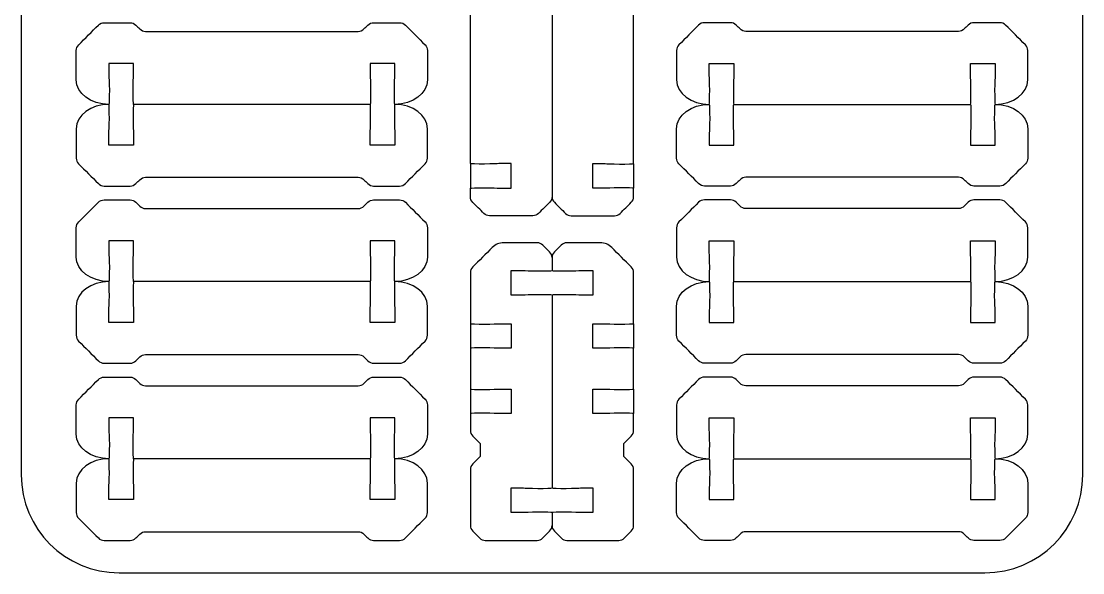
# Model space of a CAD drawing. Extents: x 0 to 400, y 230 to 450.
# Drawn here: x 135 to 265, y 230 to 297.5 of the extents above; entities that cross this region are included whole.
import ezdxf

# ---------------------------------------------------------------- set-up
doc = ezdxf.new("R2010")
doc.units = 0
doc.header["$MEASUREMENT"] = 0
doc.layers.add('DEFAULT', color=18, linetype='CONTINUOUS')

msp = doc.modelspace()

# ---------------------------------------------------------------- linework, layer by layer
at = {"layer": 'DEFAULT', "color": 1}
for points in [[(190, 280.08), (190, 277.08)], [(210, 280.08), (210, 277.08)], [(190, 260.49), (190, 257.49)], [(210, 260.49), (210, 257.49)], [(190, 252.49), (190, 249.49)], [(210, 252.49), (210, 249.49)]]:
    msp.add_lwpolyline(points, dxfattribs=at)
for points, knots in [([(135, 242), (135, 307.33), (135, 372.67), (135, 438), (135, 444.63), (140.37, 450), (147, 450), (182.33, 450), (217.67, 450), (253, 450), (259.63, 450), (265, 444.63), (265, 438), (265, 372.67), (265, 307.33), (265, 242), (265, 235.37), (259.63, 230), (253, 230), (217.67, 230), (182.33, 230), (147, 230), (140.37, 230), (135, 235.37), (135, 242)], [0, 0, 0, 0, 555.591, 555.591, 555.591, 556.591, 556.591, 556.591, 857.063, 857.063, 857.063, 858.063, 858.063, 858.063, 1413.654, 1413.654, 1413.654, 1414.654, 1414.654, 1414.654, 1715.126, 1715.126, 1715.126, 1716.126, 1716.126, 1716.126, 1716.126]), ([(200, 276.06), (200, 275.8), (199.89, 275.54), (199.71, 275.35), (199.26, 274.9), (198.8, 274.45), (198.35, 274), (198.17, 273.82), (197.91, 273.71), (197.65, 273.71), (195.88, 273.71), (194.12, 273.71), (192.36, 273.71), (192.09, 273.71), (191.84, 273.82), (191.65, 274), (191.2, 274.45), (190.75, 274.9), (190.3, 275.35), (190.11, 275.54), (190, 275.8), (190, 276.06), (190, 276.4), (190, 276.74), (190, 277.09), (190, 277.11), (190.79, 277.14), (191.75, 277.14), (192.72, 277.14), (193.29, 277.09), (193.5, 277.09), (194, 277.09), (194.5, 277.09), (195, 277.09), (195, 278.09), (195, 279.09), (195, 280.09), (194.5, 280.09), (194, 280.09), (193.5, 280.09), (193.29, 280.09), (192.72, 280.04), (191.75, 280.04), (190.79, 280.04), (190, 280.06), (190, 280.09), (190, 287.96), (190, 295.83), (190, 303.69), (190, 303.72), (190.79, 303.74), (191.75, 303.74), (192.72, 303.74), (193.29, 303.69), (193.5, 303.69), (194, 303.69), (194.5, 303.69), (195, 303.69), (195, 304.7), (195, 305.7), (195, 306.7), (194.5, 306.7), (194, 306.7), (193.5, 306.7), (193.29, 306.7), (192.72, 306.65), (191.75, 306.65), (190.79, 306.65), (190, 306.67), (190, 306.7), (190, 307.04), (190, 307.38), (190, 307.72), (190, 307.98), (190.11, 308.24), (190.3, 308.43), (190.75, 308.88), (191.2, 309.33), (191.65, 309.78), (191.84, 309.97), (192.09, 310.07), (192.36, 310.07), (194.12, 310.07), (195.88, 310.07), (197.65, 310.07), (197.91, 310.07), (198.17, 309.97), (198.35, 309.78), (198.8, 309.33), (199.26, 308.88), (199.71, 308.43), (199.89, 308.24), (200, 307.98), (200, 307.72)], [0, 0, 0, 0, 1, 1, 1, 6.422804, 6.422804, 6.422804, 7.422804, 7.422804, 7.422804, 22.416804, 22.416804, 22.416804, 23.416804, 23.416804, 23.416804, 28.839608, 28.839608, 28.839608, 29.839608, 29.839608, 29.839608, 32.743608, 32.743608, 32.743608, 33.743608, 33.743608, 33.743608, 34.743608, 34.743608, 34.743608, 38.993608, 38.993608, 38.993608, 47.503608, 47.503608, 47.503608, 51.753608, 51.753608, 51.753608, 52.753608, 52.753608, 52.753608, 53.753608, 53.753608, 53.753608, 120.667608, 120.667608, 120.667608, 121.667608, 121.667608, 121.667608, 122.667608, 122.667608, 122.667608, 126.917608, 126.917608, 126.917608, 135.427608, 135.427608, 135.427608, 139.677608, 139.677608, 139.677608, 140.677608, 140.677608, 140.677608, 141.677608, 141.677608, 141.677608, 144.573608, 144.573608, 144.573608, 145.573608, 145.573608, 145.573608, 151.004188, 151.004188, 151.004188, 152.004188, 152.004188, 152.004188, 166.996188, 166.996188, 166.996188, 167.996188, 167.996188, 167.996188, 173.426768, 173.426768, 173.426768, 174.426768, 174.426768, 174.426768, 174.426768]), ([(207.64, 273.71), (205.88, 273.71), (204.12, 273.71), (202.35, 273.71), (202.09, 273.71), (201.84, 273.81), (201.65, 274), (201.2, 274.45), (200.74, 274.9), (200.29, 275.36), (200.11, 275.54), (200, 275.8), (200, 276.06), (200, 286.61), (200, 297.17), (200, 307.72), (200, 307.98), (200.11, 308.24), (200.29, 308.43), (200.74, 308.88), (201.2, 309.33), (201.65, 309.78), (201.84, 309.96), (202.09, 310.07), (202.35, 310.07), (204.12, 310.07), (205.88, 310.07), (207.64, 310.07), (207.91, 310.07), (208.16, 309.96), (208.35, 309.78), (208.8, 309.33), (209.25, 308.88), (209.7, 308.43), (209.89, 308.24), (210, 307.98), (210, 307.72), (210, 307.38), (210, 307.04), (210, 306.69), (210, 306.67), (209.21, 306.64), (208.25, 306.64), (207.28, 306.64), (206.71, 306.69), (206.5, 306.69), (206, 306.69), (205.5, 306.69), (205, 306.69), (205, 305.69), (205, 304.69), (205, 303.69), (205.5, 303.69), (206, 303.69), (206.5, 303.69), (206.71, 303.69), (207.28, 303.74), (208.25, 303.74), (209.21, 303.74), (210, 303.72), (210, 303.69), (210, 295.82), (210, 287.95), (210, 280.09), (210, 280.06), (209.21, 280.04), (208.25, 280.04), (207.28, 280.04), (206.71, 280.09), (206.5, 280.09), (206, 280.09), (205.5, 280.09), (205, 280.09), (205, 279.09), (205, 278.08), (205, 277.08), (205.5, 277.08), (206, 277.08), (206.5, 277.08), (206.71, 277.08), (207.28, 277.13), (208.25, 277.13), (209.21, 277.13), (210, 277.11), (210, 277.08), (210, 276.74), (210, 276.4), (210, 276.06), (210, 275.8), (209.89, 275.54), (209.7, 275.36), (209.25, 274.9), (208.8, 274.45), (208.35, 274), (208.16, 273.81), (207.91, 273.71), (207.64, 273.71)], [1, 1, 1, 1, 15.992, 15.992, 15.992, 16.992, 16.992, 16.992, 22.42258, 22.42258, 22.42258, 23.42258, 23.42258, 23.42258, 113.15658, 113.15658, 113.15658, 114.15658, 114.15658, 114.15658, 119.579384, 119.579384, 119.579384, 120.579384, 120.579384, 120.579384, 135.573384, 135.573384, 135.573384, 136.573384, 136.573384, 136.573384, 141.996188, 141.996188, 141.996188, 142.996188, 142.996188, 142.996188, 145.900188, 145.900188, 145.900188, 146.900188, 146.900188, 146.900188, 147.900188, 147.900188, 147.900188, 152.150188, 152.150188, 152.150188, 160.660188, 160.660188, 160.660188, 164.910188, 164.910188, 164.910188, 165.910188, 165.910188, 165.910188, 166.910188, 166.910188, 166.910188, 233.824188, 233.824188, 233.824188, 234.824188, 234.824188, 234.824188, 235.824188, 235.824188, 235.824188, 240.074188, 240.074188, 240.074188, 248.584188, 248.584188, 248.584188, 252.834188, 252.834188, 252.834188, 253.834188, 253.834188, 253.834188, 254.834188, 254.834188, 254.834188, 257.730188, 257.730188, 257.730188, 258.730188, 258.730188, 258.730188, 264.160768, 264.160768, 264.160768, 265.160768, 265.160768, 265.160768, 265.160768]), ([(142.04, 294.64), (141.85, 294.46), (141.74, 294.2), (141.74, 293.94), (141.74, 292.74), (141.74, 291.55), (141.74, 290.35), (141.74, 288.69), (143.53, 287.35), (145.74, 287.35), (145.77, 287.35), (145.79, 288.14), (145.79, 289.1), (145.79, 290.07), (145.74, 290.64), (145.74, 290.85), (145.74, 291.35), (145.74, 291.85), (145.74, 292.35), (146.75, 292.35), (147.75, 292.35), (148.75, 292.35), (148.75, 291.85), (148.75, 291.35), (148.75, 290.85), (148.75, 290.64), (148.7, 290.07), (148.7, 289.1), (148.7, 288.14), (148.72, 287.35), (148.75, 287.35), (158.41, 287.35), (168.08, 287.35), (177.74, 287.35), (177.77, 287.35), (177.79, 288.14), (177.79, 289.1), (177.79, 290.07), (177.74, 290.64), (177.74, 290.85), (177.74, 291.35), (177.74, 291.85), (177.74, 292.35), (178.74, 292.35), (179.74, 292.35), (180.74, 292.35), (180.74, 291.85), (180.74, 291.35), (180.74, 290.85), (180.74, 290.64), (180.7, 290.07), (180.7, 289.1), (180.7, 288.14), (180.72, 287.35), (180.74, 287.35), (182.96, 287.35), (184.74, 288.69), (184.75, 290.35), (184.75, 291.23), (184.75, 292.87), (184.75, 293.94), (184.75, 294.2), (184.64, 294.46), (184.46, 294.64), (183.65, 295.45), (182.85, 296.25), (182.04, 297.06), (181.86, 297.24), (181.6, 297.35), (181.34, 297.35), (180.28, 297.35), (179.22, 297.35), (178.16, 297.35), (177.89, 297.35), (177.64, 297.24), (177.45, 297.06), (177.29, 296.9), (177.13, 296.74), (176.97, 296.58), (176.79, 296.39), (176.53, 296.29), (176.27, 296.29), (167.59, 296.29), (158.9, 296.29), (150.22, 296.29), (149.96, 296.29), (149.7, 296.39), (149.52, 296.58), (149.36, 296.74), (149.2, 296.9), (149.04, 297.06), (148.85, 297.24), (148.6, 297.35), (148.33, 297.35), (147.27, 297.35), (146.22, 297.35), (145.16, 297.35), (144.89, 297.35), (144.64, 297.24), (144.45, 297.06), (143.65, 296.25), (142.84, 295.45), (142.04, 294.64)], [9.672514, 9.672514, 9.672514, 9.672514, 10.672514, 10.672514, 10.672514, 20.838514, 20.838514, 20.838514, 21.838514, 21.838514, 21.838514, 22.838514, 22.838514, 22.838514, 23.838514, 23.838514, 23.838514, 28.088514, 28.088514, 28.088514, 36.598514, 36.598514, 36.598514, 40.848514, 40.848514, 40.848514, 41.848514, 41.848514, 41.848514, 42.848514, 42.848514, 42.848514, 125.041514, 125.041514, 125.041514, 126.041514, 126.041514, 126.041514, 127.041514, 127.041514, 127.041514, 131.291514, 131.291514, 131.291514, 139.801514, 139.801514, 139.801514, 144.051514, 144.051514, 144.051514, 145.051514, 145.051514, 145.051514, 146.051514, 146.051514, 146.051514, 147.051514, 147.051514, 147.051514, 148.051514, 148.051514, 148.051514, 149.051514, 149.051514, 149.051514, 158.72332, 158.72332, 158.72332, 159.72332, 159.72332, 159.72332, 168.73532, 168.73532, 168.73532, 169.73532, 169.73532, 169.73532, 171.643094, 171.643094, 171.643094, 172.643094, 172.643094, 172.643094, 246.468094, 246.468094, 246.468094, 247.468094, 247.468094, 247.468094, 249.377283, 249.377283, 249.377283, 250.377283, 250.377283, 250.377283, 259.379283, 259.379283, 259.379283, 260.379283, 260.379283, 260.379283, 270.051796, 270.051796, 270.051796, 270.051796]), ([(257.97, 294.64), (258.15, 294.46), (258.26, 294.2), (258.26, 293.94), (258.26, 292.74), (258.26, 291.55), (258.26, 290.35), (258.26, 288.69), (256.47, 287.35), (254.26, 287.35), (254.23, 287.35), (254.21, 288.14), (254.21, 289.1), (254.21, 290.07), (254.26, 290.64), (254.26, 290.85), (254.26, 291.35), (254.26, 291.85), (254.26, 292.35), (253.26, 292.35), (252.26, 292.35), (251.26, 292.35), (251.26, 291.85), (251.26, 291.35), (251.26, 290.85), (251.26, 290.64), (251.31, 290.07), (251.31, 289.1), (251.31, 288.14), (251.28, 287.35), (251.26, 287.35), (241.59, 287.35), (231.93, 287.35), (222.26, 287.35), (222.23, 287.35), (222.21, 288.14), (222.21, 289.1), (222.21, 290.07), (222.26, 290.64), (222.26, 290.85), (222.26, 291.35), (222.26, 291.85), (222.26, 292.35), (221.26, 292.35), (220.26, 292.35), (219.26, 292.35), (219.26, 291.85), (219.26, 291.35), (219.26, 290.85), (219.26, 290.64), (219.31, 290.07), (219.31, 289.1), (219.31, 288.14), (219.29, 287.35), (219.26, 287.35), (217.05, 287.35), (215.26, 288.69), (215.26, 290.35), (215.26, 291.23), (215.26, 292.87), (215.25, 293.94), (215.25, 294.2), (215.36, 294.46), (215.55, 294.64), (216.35, 295.45), (217.16, 296.25), (217.96, 297.06), (218.15, 297.24), (218.4, 297.35), (218.67, 297.35), (219.73, 297.35), (220.79, 297.35), (221.85, 297.35), (222.11, 297.35), (222.37, 297.24), (222.55, 297.06), (222.71, 296.9), (222.87, 296.74), (223.03, 296.58), (223.22, 296.39), (223.47, 296.29), (223.74, 296.29), (232.42, 296.29), (241.1, 296.29), (249.78, 296.29), (250.05, 296.29), (250.3, 296.39), (250.49, 296.58), (250.65, 296.74), (250.8, 296.9), (250.96, 297.06), (251.15, 297.24), (251.41, 297.35), (251.67, 297.35), (252.73, 297.35), (253.79, 297.35), (254.85, 297.35), (255.11, 297.35), (255.37, 297.24), (255.55, 297.06), (256.36, 296.25), (257.16, 295.45), (257.97, 294.64)], [9.672514, 9.672514, 9.672514, 9.672514, 10.672514, 10.672514, 10.672514, 20.838514, 20.838514, 20.838514, 21.838514, 21.838514, 21.838514, 22.838514, 22.838514, 22.838514, 23.838514, 23.838514, 23.838514, 28.088514, 28.088514, 28.088514, 36.598514, 36.598514, 36.598514, 40.848514, 40.848514, 40.848514, 41.848514, 41.848514, 41.848514, 42.848514, 42.848514, 42.848514, 125.041514, 125.041514, 125.041514, 126.041514, 126.041514, 126.041514, 127.041514, 127.041514, 127.041514, 131.291514, 131.291514, 131.291514, 139.801514, 139.801514, 139.801514, 144.051514, 144.051514, 144.051514, 145.051514, 145.051514, 145.051514, 146.051514, 146.051514, 146.051514, 147.051514, 147.051514, 147.051514, 148.051514, 148.051514, 148.051514, 149.051514, 149.051514, 149.051514, 158.72332, 158.72332, 158.72332, 159.72332, 159.72332, 159.72332, 168.73532, 168.73532, 168.73532, 169.73532, 169.73532, 169.73532, 171.643094, 171.643094, 171.643094, 172.643094, 172.643094, 172.643094, 246.468094, 246.468094, 246.468094, 247.468094, 247.468094, 247.468094, 249.377283, 249.377283, 249.377283, 250.377283, 250.377283, 250.377283, 259.379283, 259.379283, 259.379283, 260.379283, 260.379283, 260.379283, 270.051796, 270.051796, 270.051796, 270.051796]), ([(148.75, 287.35), (148.72, 287.35), (148.7, 286.57), (148.7, 285.6), (148.7, 284.64), (148.75, 284.06), (148.75, 283.85), (148.75, 283.35), (148.75, 282.85), (148.75, 282.35), (147.75, 282.35), (146.75, 282.35), (145.74, 282.35), (145.74, 282.85), (145.74, 283.35), (145.74, 283.85), (145.74, 284.06), (145.79, 284.64), (145.79, 285.6), (145.79, 286.57), (145.77, 287.35), (145.74, 287.35), (143.53, 287.35), (141.75, 286.01), (141.74, 284.35), (141.74, 283.48), (141.74, 281.83), (141.74, 280.77), (141.74, 280.5), (141.85, 280.25), (142.03, 280.06), (142.84, 279.26), (143.64, 278.45), (144.45, 277.65), (144.63, 277.46), (144.89, 277.35), (145.15, 277.35), (146.21, 277.35), (147.27, 277.35), (148.33, 277.35), (148.6, 277.35), (148.85, 277.46), (149.04, 277.65), (149.2, 277.81), (149.36, 277.96), (149.52, 278.12), (149.7, 278.31), (149.96, 278.42), (150.22, 278.42), (158.9, 278.42), (167.59, 278.42), (176.27, 278.42), (176.53, 278.42), (176.79, 278.31), (176.97, 278.12), (177.13, 277.96), (177.29, 277.81), (177.45, 277.65), (177.64, 277.46), (177.89, 277.35), (178.16, 277.35), (179.22, 277.35), (180.27, 277.35), (181.33, 277.35), (181.6, 277.35), (181.85, 277.46), (182.04, 277.65), (182.84, 278.45), (183.65, 279.26), (184.45, 280.06), (184.64, 280.25), (184.75, 280.5), (184.75, 280.77), (184.75, 281.96), (184.75, 283.16), (184.75, 284.35), (184.75, 286.01), (182.96, 287.35), (180.74, 287.35), (180.72, 287.35), (180.7, 286.57), (180.7, 285.6), (180.7, 284.64), (180.74, 284.06), (180.74, 283.85), (180.74, 283.35), (180.74, 282.85), (180.74, 282.35), (179.74, 282.35), (178.74, 282.35), (177.74, 282.35), (177.74, 282.85), (177.74, 283.35), (177.74, 283.85), (177.74, 284.06), (177.79, 284.64), (177.79, 285.6), (177.79, 286.57), (177.77, 287.35), (177.74, 287.35)], [0, 0, 0, 0, 1, 1, 1, 2, 2, 2, 6.25, 6.25, 6.25, 14.76, 14.76, 14.76, 19.01, 19.01, 19.01, 20.01, 20.01, 20.01, 21.01, 21.01, 21.01, 22.01, 22.01, 22.01, 23.01, 23.01, 23.01, 24.01, 24.01, 24.01, 33.681807, 33.681807, 33.681807, 34.681807, 34.681807, 34.681807, 43.693807, 43.693807, 43.693807, 44.693807, 44.693807, 44.693807, 46.602995, 46.602995, 46.602995, 47.602995, 47.602995, 47.602995, 121.427995, 121.427995, 121.427995, 122.427995, 122.427995, 122.427995, 124.337183, 124.337183, 124.337183, 125.337183, 125.337183, 125.337183, 134.339183, 134.339183, 134.339183, 135.339183, 135.339183, 135.339183, 145.012404, 145.012404, 145.012404, 146.012404, 146.012404, 146.012404, 156.178404, 156.178404, 156.178404, 157.178404, 157.178404, 157.178404, 158.178404, 158.178404, 158.178404, 159.178404, 159.178404, 159.178404, 163.428404, 163.428404, 163.428404, 171.938404, 171.938404, 171.938404, 176.188404, 176.188404, 176.188404, 177.188404, 177.188404, 177.188404, 178.188404, 178.188404, 178.188404, 178.188404]), ([(251.26, 287.35), (251.28, 287.35), (251.31, 286.57), (251.31, 285.6), (251.31, 284.64), (251.26, 284.06), (251.26, 283.85), (251.26, 283.35), (251.26, 282.85), (251.26, 282.35), (252.26, 282.35), (253.26, 282.35), (254.26, 282.35), (254.26, 282.85), (254.26, 283.35), (254.26, 283.85), (254.26, 284.06), (254.21, 284.64), (254.21, 285.6), (254.21, 286.57), (254.23, 287.35), (254.26, 287.35), (256.47, 287.35), (258.26, 286.01), (258.26, 284.35), (258.26, 283.48), (258.26, 281.83), (258.26, 280.77), (258.26, 280.5), (258.16, 280.25), (257.97, 280.06), (257.17, 279.26), (256.36, 278.45), (255.56, 277.65), (255.37, 277.46), (255.12, 277.35), (254.85, 277.35), (253.79, 277.35), (252.73, 277.35), (251.67, 277.35), (251.41, 277.35), (251.15, 277.46), (250.96, 277.65), (250.8, 277.81), (250.65, 277.96), (250.49, 278.12), (250.3, 278.31), (250.05, 278.42), (249.78, 278.42), (241.1, 278.42), (232.42, 278.42), (223.74, 278.42), (223.47, 278.42), (223.22, 278.31), (223.03, 278.12), (222.87, 277.96), (222.71, 277.81), (222.55, 277.65), (222.37, 277.46), (222.11, 277.35), (221.85, 277.35), (220.79, 277.35), (219.73, 277.35), (218.67, 277.35), (218.41, 277.35), (218.15, 277.46), (217.96, 277.65), (217.16, 278.45), (216.36, 279.26), (215.55, 280.06), (215.36, 280.25), (215.26, 280.5), (215.26, 280.77), (215.26, 281.96), (215.26, 283.16), (215.26, 284.35), (215.26, 286.01), (217.05, 287.35), (219.26, 287.35), (219.29, 287.35), (219.31, 286.57), (219.31, 285.6), (219.31, 284.64), (219.26, 284.06), (219.26, 283.85), (219.26, 283.35), (219.26, 282.85), (219.26, 282.35), (220.26, 282.35), (221.26, 282.35), (222.26, 282.35), (222.26, 282.85), (222.26, 283.35), (222.26, 283.85), (222.26, 284.06), (222.21, 284.64), (222.21, 285.6), (222.21, 286.57), (222.23, 287.35), (222.26, 287.35)], [0, 0, 0, 0, 1, 1, 1, 2, 2, 2, 6.25, 6.25, 6.25, 14.76, 14.76, 14.76, 19.01, 19.01, 19.01, 20.01, 20.01, 20.01, 21.01, 21.01, 21.01, 22.01, 22.01, 22.01, 23.01, 23.01, 23.01, 24.01, 24.01, 24.01, 33.681807, 33.681807, 33.681807, 34.681807, 34.681807, 34.681807, 43.693807, 43.693807, 43.693807, 44.693807, 44.693807, 44.693807, 46.602995, 46.602995, 46.602995, 47.602995, 47.602995, 47.602995, 121.427995, 121.427995, 121.427995, 122.427995, 122.427995, 122.427995, 124.337183, 124.337183, 124.337183, 125.337183, 125.337183, 125.337183, 134.339183, 134.339183, 134.339183, 135.339183, 135.339183, 135.339183, 145.012404, 145.012404, 145.012404, 146.012404, 146.012404, 146.012404, 156.178404, 156.178404, 156.178404, 157.178404, 157.178404, 157.178404, 158.178404, 158.178404, 158.178404, 159.178404, 159.178404, 159.178404, 163.428404, 163.428404, 163.428404, 171.938404, 171.938404, 171.938404, 176.188404, 176.188404, 176.188404, 177.188404, 177.188404, 177.188404, 178.188404, 178.188404, 178.188404, 178.188404]), ([(142.04, 272.95), (141.85, 272.76), (141.74, 272.51), (141.74, 272.24), (141.74, 271.05), (141.74, 269.85), (141.74, 268.66), (141.74, 267), (143.53, 265.66), (145.74, 265.66), (145.77, 265.66), (145.79, 266.44), (145.79, 267.41), (145.79, 268.37), (145.74, 268.94), (145.74, 269.16), (145.74, 269.66), (145.74, 270.16), (145.74, 270.66), (146.75, 270.66), (147.75, 270.66), (148.75, 270.66), (148.75, 270.16), (148.75, 269.66), (148.75, 269.16), (148.75, 268.94), (148.7, 268.37), (148.7, 267.41), (148.7, 266.44), (148.72, 265.66), (148.75, 265.66), (158.41, 265.66), (168.08, 265.66), (177.74, 265.66), (177.77, 265.66), (177.79, 266.44), (177.79, 267.41), (177.79, 268.37), (177.74, 268.94), (177.74, 269.16), (177.74, 269.66), (177.74, 270.16), (177.74, 270.66), (178.74, 270.66), (179.74, 270.66), (180.74, 270.66), (180.74, 270.16), (180.74, 269.66), (180.74, 269.16), (180.74, 268.94), (180.7, 268.37), (180.7, 267.41), (180.7, 266.44), (180.72, 265.66), (180.74, 265.66), (182.96, 265.66), (184.74, 267), (184.75, 268.66), (184.75, 269.53), (184.75, 271.18), (184.75, 272.24), (184.75, 272.51), (184.64, 272.76), (184.46, 272.95), (183.65, 273.75), (182.85, 274.56), (182.04, 275.36), (181.86, 275.55), (181.6, 275.65), (181.34, 275.65), (180.28, 275.65), (179.22, 275.65), (178.16, 275.65), (177.89, 275.65), (177.64, 275.55), (177.45, 275.36), (177.29, 275.2), (177.13, 275.04), (176.97, 274.89), (176.79, 274.7), (176.53, 274.59), (176.27, 274.59), (167.59, 274.59), (158.9, 274.59), (150.22, 274.59), (149.96, 274.59), (149.7, 274.7), (149.52, 274.89), (149.36, 275.04), (149.2, 275.2), (149.04, 275.36), (148.85, 275.55), (148.6, 275.65), (148.33, 275.65), (147.27, 275.65), (146.22, 275.65), (145.16, 275.65), (144.89, 275.65), (144.64, 275.55), (144.45, 275.36), (143.65, 274.56), (142.84, 273.75), (142.04, 272.95)], [9.672514, 9.672514, 9.672514, 9.672514, 10.672514, 10.672514, 10.672514, 20.838514, 20.838514, 20.838514, 21.838514, 21.838514, 21.838514, 22.838514, 22.838514, 22.838514, 23.838514, 23.838514, 23.838514, 28.088514, 28.088514, 28.088514, 36.598514, 36.598514, 36.598514, 40.848514, 40.848514, 40.848514, 41.848514, 41.848514, 41.848514, 42.848514, 42.848514, 42.848514, 125.041514, 125.041514, 125.041514, 126.041514, 126.041514, 126.041514, 127.041514, 127.041514, 127.041514, 131.291514, 131.291514, 131.291514, 139.801514, 139.801514, 139.801514, 144.051514, 144.051514, 144.051514, 145.051514, 145.051514, 145.051514, 146.051514, 146.051514, 146.051514, 147.051514, 147.051514, 147.051514, 148.051514, 148.051514, 148.051514, 149.051514, 149.051514, 149.051514, 158.72332, 158.72332, 158.72332, 159.72332, 159.72332, 159.72332, 168.73532, 168.73532, 168.73532, 169.73532, 169.73532, 169.73532, 171.643094, 171.643094, 171.643094, 172.643094, 172.643094, 172.643094, 246.468094, 246.468094, 246.468094, 247.468094, 247.468094, 247.468094, 249.377283, 249.377283, 249.377283, 250.377283, 250.377283, 250.377283, 259.379283, 259.379283, 259.379283, 260.379283, 260.379283, 260.379283, 270.051796, 270.051796, 270.051796, 270.051796]), ([(257.97, 272.95), (258.15, 272.76), (258.26, 272.51), (258.26, 272.24), (258.26, 271.05), (258.26, 269.85), (258.26, 268.66), (258.26, 267), (256.47, 265.66), (254.26, 265.66), (254.23, 265.66), (254.21, 266.44), (254.21, 267.41), (254.21, 268.37), (254.26, 268.94), (254.26, 269.16), (254.26, 269.66), (254.26, 270.16), (254.26, 270.66), (253.26, 270.66), (252.26, 270.66), (251.26, 270.66), (251.26, 270.16), (251.26, 269.66), (251.26, 269.16), (251.26, 268.94), (251.31, 268.37), (251.31, 267.41), (251.31, 266.44), (251.28, 265.66), (251.26, 265.66), (241.59, 265.66), (231.93, 265.66), (222.26, 265.66), (222.23, 265.66), (222.21, 266.44), (222.21, 267.41), (222.21, 268.37), (222.26, 268.94), (222.26, 269.16), (222.26, 269.66), (222.26, 270.16), (222.26, 270.66), (221.26, 270.66), (220.26, 270.66), (219.26, 270.66), (219.26, 270.16), (219.26, 269.66), (219.26, 269.16), (219.26, 268.94), (219.31, 268.37), (219.31, 267.41), (219.31, 266.44), (219.29, 265.66), (219.26, 265.66), (217.05, 265.66), (215.26, 267), (215.26, 268.66), (215.26, 269.53), (215.26, 271.18), (215.25, 272.24), (215.25, 272.51), (215.36, 272.76), (215.55, 272.95), (216.35, 273.75), (217.16, 274.56), (217.96, 275.36), (218.15, 275.55), (218.4, 275.65), (218.67, 275.65), (219.73, 275.65), (220.79, 275.65), (221.85, 275.65), (222.11, 275.65), (222.37, 275.55), (222.55, 275.36), (222.71, 275.2), (222.87, 275.04), (223.03, 274.89), (223.22, 274.7), (223.47, 274.59), (223.74, 274.59), (232.42, 274.59), (241.1, 274.59), (249.78, 274.59), (250.05, 274.59), (250.3, 274.7), (250.49, 274.89), (250.65, 275.04), (250.8, 275.2), (250.96, 275.36), (251.15, 275.55), (251.41, 275.65), (251.67, 275.65), (252.73, 275.65), (253.79, 275.65), (254.85, 275.65), (255.11, 275.65), (255.37, 275.55), (255.55, 275.36), (256.36, 274.56), (257.16, 273.75), (257.97, 272.95)], [9.672514, 9.672514, 9.672514, 9.672514, 10.672514, 10.672514, 10.672514, 20.838514, 20.838514, 20.838514, 21.838514, 21.838514, 21.838514, 22.838514, 22.838514, 22.838514, 23.838514, 23.838514, 23.838514, 28.088514, 28.088514, 28.088514, 36.598514, 36.598514, 36.598514, 40.848514, 40.848514, 40.848514, 41.848514, 41.848514, 41.848514, 42.848514, 42.848514, 42.848514, 125.041514, 125.041514, 125.041514, 126.041514, 126.041514, 126.041514, 127.041514, 127.041514, 127.041514, 131.291514, 131.291514, 131.291514, 139.801514, 139.801514, 139.801514, 144.051514, 144.051514, 144.051514, 145.051514, 145.051514, 145.051514, 146.051514, 146.051514, 146.051514, 147.051514, 147.051514, 147.051514, 148.051514, 148.051514, 148.051514, 149.051514, 149.051514, 149.051514, 158.72332, 158.72332, 158.72332, 159.72332, 159.72332, 159.72332, 168.73532, 168.73532, 168.73532, 169.73532, 169.73532, 169.73532, 171.643094, 171.643094, 171.643094, 172.643094, 172.643094, 172.643094, 246.468094, 246.468094, 246.468094, 247.468094, 247.468094, 247.468094, 249.377283, 249.377283, 249.377283, 250.377283, 250.377283, 250.377283, 259.379283, 259.379283, 259.379283, 260.379283, 260.379283, 260.379283, 270.051796, 270.051796, 270.051796, 270.051796]), ([(200, 268.58), (200, 268.84), (199.9, 269.1), (199.71, 269.29), (199.43, 269.56), (199.16, 269.84), (198.88, 270.11), (198.69, 270.3), (198.44, 270.41), (198.17, 270.41), (196.81, 270.41), (195.45, 270.41), (194.09, 270.41), (193.56, 270.41), (193.05, 270.2), (192.68, 269.82), (191.88, 269.03), (191.09, 268.23), (190.3, 267.44), (190.11, 267.25), (190, 266.99), (190, 266.73), (190, 264.65), (190, 262.57), (190, 260.49), (190, 260.47), (190.79, 260.45), (191.75, 260.45), (192.72, 260.45), (193.29, 260.49), (193.5, 260.49), (194, 260.49), (194.5, 260.49), (195, 260.49), (195, 259.49), (195, 258.49), (195, 257.49), (194.5, 257.49), (194, 257.49), (193.5, 257.49), (193.29, 257.49), (192.72, 257.54), (191.75, 257.54), (190.79, 257.54), (190, 257.52), (190, 257.49), (190, 255.83), (190, 254.16), (190, 252.49), (190, 252.46), (190.79, 252.44), (191.75, 252.44), (192.72, 252.44), (193.29, 252.49), (193.5, 252.49), (194, 252.49), (194.5, 252.49), (195, 252.49), (195, 251.49), (195, 250.49), (195, 249.49), (194.5, 249.49), (194, 249.49), (193.5, 249.49), (193.29, 249.49), (192.72, 249.54), (191.75, 249.54), (190.79, 249.54), (190, 249.52), (190, 249.49), (190, 248.81), (190, 248.13), (190, 247.45), (190, 247.18), (190.11, 246.93), (190.3, 246.74), (190.6, 246.44), (190.9, 246.14), (191.2, 245.84), (191.2, 245.3), (191.2, 244.76), (191.2, 244.22), (190.9, 243.92), (190.6, 243.62), (190.3, 243.32), (190.11, 243.13), (190, 242.88), (190, 242.61), (190, 240.34), (190, 238.07), (190, 235.79), (190, 235.53), (190.11, 235.27), (190.3, 235.09), (190.57, 234.81), (190.85, 234.53), (191.12, 234.26), (191.31, 234.07), (191.57, 233.96), (191.83, 233.96), (193.95, 233.96), (196.06, 233.96), (198.17, 233.96), (198.44, 233.96), (198.69, 234.07), (198.88, 234.26), (199.16, 234.53), (199.43, 234.81), (199.71, 235.09), (199.9, 235.27), (200, 235.53), (200, 235.79)], [0, 0, 0, 0, 1, 1, 1, 4.316338, 4.316338, 4.316338, 5.316338, 5.316338, 5.316338, 16.876338, 16.876338, 16.876338, 17.876338, 17.876338, 17.876338, 27.436422, 27.436422, 27.436422, 28.436422, 28.436422, 28.436422, 46.109422, 46.109422, 46.109422, 47.109422, 47.109422, 47.109422, 48.109422, 48.109422, 48.109422, 52.359422, 52.359422, 52.359422, 60.869422, 60.869422, 60.869422, 65.119422, 65.119422, 65.119422, 66.119422, 66.119422, 66.119422, 67.119422, 67.119422, 67.119422, 81.299422, 81.299422, 81.299422, 82.299422, 82.299422, 82.299422, 83.299422, 83.299422, 83.299422, 87.549422, 87.549422, 87.549422, 96.059422, 96.059422, 96.059422, 100.309422, 100.309422, 100.309422, 101.309422, 101.309422, 101.309422, 102.309422, 102.309422, 102.309422, 108.089422, 108.089422, 108.089422, 109.089422, 109.089422, 109.089422, 112.709809, 112.709809, 112.709809, 117.289809, 117.289809, 117.289809, 120.917273, 120.917273, 120.917273, 121.917273, 121.917273, 121.917273, 141.244273, 141.244273, 141.244273, 142.244273, 142.244273, 142.244273, 145.560612, 145.560612, 145.560612, 146.560612, 146.560612, 146.560612, 164.530612, 164.530612, 164.530612, 165.530612, 165.530612, 165.530612, 168.84695, 168.84695, 168.84695, 169.84695, 169.84695, 169.84695, 169.84695]), ([(205, 260.49), (205, 259.49), (205, 258.49), (205, 257.49), (205.5, 257.49), (206, 257.49), (206.5, 257.49), (206.71, 257.49), (207.28, 257.54), (208.25, 257.54), (209.21, 257.54), (210, 257.52), (210, 257.49), (210, 255.83), (210, 254.16), (210, 252.49), (210, 252.46), (209.21, 252.44), (208.25, 252.44), (207.28, 252.44), (206.71, 252.49), (206.5, 252.49), (206, 252.49), (205.5, 252.49), (205, 252.49), (205, 251.49), (205, 250.49), (205, 249.49), (205.5, 249.49), (206, 249.49), (206.5, 249.49), (206.71, 249.49), (207.28, 249.54), (208.25, 249.54), (209.21, 249.54), (210, 249.52), (210, 249.49), (210, 248.81), (210, 248.13), (210, 247.45), (210, 247.18), (209.89, 246.93), (209.7, 246.74), (209.4, 246.44), (209.1, 246.14), (208.8, 245.84), (208.8, 245.3), (208.8, 244.76), (208.8, 244.22), (209.1, 243.92), (209.4, 243.62), (209.7, 243.32), (209.89, 243.13), (210, 242.88), (210, 242.61), (210, 240.34), (210, 238.07), (210, 235.79), (210, 235.53), (209.89, 235.27), (209.7, 235.09), (209.43, 234.81), (209.15, 234.53), (208.88, 234.26), (208.69, 234.07), (208.43, 233.96), (208.17, 233.96), (206.05, 233.96), (203.94, 233.96), (201.83, 233.96), (201.56, 233.96), (201.31, 234.07), (201.12, 234.26), (200.84, 234.53), (200.57, 234.81), (200.29, 235.09), (200.1, 235.27), (200, 235.53), (200, 235.79), (200, 236.32), (200, 236.85), (200, 237.37), (200, 237.4), (200.78, 237.42), (201.75, 237.42), (202.72, 237.42), (203.29, 237.37), (203.5, 237.37), (204, 237.37), (204.5, 237.37), (205, 237.37), (205, 238.38), (205, 239.38), (205, 240.38), (204.5, 240.38), (204, 240.38), (203.5, 240.38), (203.29, 240.38), (202.72, 240.33), (201.75, 240.33), (200.78, 240.33), (200, 240.35), (200, 240.38), (200, 248.25), (200, 256.12), (200, 263.99), (200, 264.02), (200.78, 264.04), (201.75, 264.04), (202.72, 264.04), (203.29, 263.99), (203.5, 263.99), (204, 263.99), (204.5, 263.99), (205, 263.99), (205, 264.99), (205, 265.99), (205, 267), (204.5, 267), (204, 267), (203.5, 267), (203.29, 267), (202.72, 266.95), (201.75, 266.95), (200.78, 266.95), (200, 266.97), (200, 267), (200, 267.52), (200, 268.05), (200, 268.58), (200, 268.84), (200.1, 269.1), (200.29, 269.29), (200.57, 269.56), (200.84, 269.84), (201.12, 270.11), (201.31, 270.3), (201.56, 270.41), (201.83, 270.41), (203.19, 270.41), (204.55, 270.41), (205.91, 270.41), (206.44, 270.41), (206.95, 270.2), (207.32, 269.82), (208.12, 269.03), (208.91, 268.23), (209.7, 267.44), (209.89, 267.25), (210, 266.99), (210, 266.73), (210, 264.65), (210, 262.57), (210, 260.49), (210, 260.47), (209.21, 260.45), (208.25, 260.45), (207.28, 260.45), (206.71, 260.49), (206.5, 260.49), (206, 260.49), (205.5, 260.49), (205, 260.49)], [4.25, 4.25, 4.25, 4.25, 12.76, 12.76, 12.76, 17.01, 17.01, 17.01, 18.01, 18.01, 18.01, 19.01, 19.01, 19.01, 33.19, 33.19, 33.19, 34.19, 34.19, 34.19, 35.19, 35.19, 35.19, 39.44, 39.44, 39.44, 47.95, 47.95, 47.95, 52.2, 52.2, 52.2, 53.2, 53.2, 53.2, 54.2, 54.2, 54.2, 59.98, 59.98, 59.98, 60.98, 60.98, 60.98, 64.600387, 64.600387, 64.600387, 69.180387, 69.180387, 69.180387, 72.807851, 72.807851, 72.807851, 73.807851, 73.807851, 73.807851, 93.134851, 93.134851, 93.134851, 94.134851, 94.134851, 94.134851, 97.45119, 97.45119, 97.45119, 98.45119, 98.45119, 98.45119, 116.42119, 116.42119, 116.42119, 117.42119, 117.42119, 117.42119, 120.737528, 120.737528, 120.737528, 121.737528, 121.737528, 121.737528, 126.217528, 126.217528, 126.217528, 127.217528, 127.217528, 127.217528, 128.217528, 128.217528, 128.217528, 132.467528, 132.467528, 132.467528, 140.977528, 140.977528, 140.977528, 145.227528, 145.227528, 145.227528, 146.227528, 146.227528, 146.227528, 147.227528, 147.227528, 147.227528, 214.171528, 214.171528, 214.171528, 215.171528, 215.171528, 215.171528, 216.171528, 216.171528, 216.171528, 220.421528, 220.421528, 220.421528, 228.931528, 228.931528, 228.931528, 233.181528, 233.181528, 233.181528, 234.181528, 234.181528, 234.181528, 235.181528, 235.181528, 235.181528, 239.671528, 239.671528, 239.671528, 240.671528, 240.671528, 240.671528, 243.987866, 243.987866, 243.987866, 244.987866, 244.987866, 244.987866, 256.547866, 256.547866, 256.547866, 257.547866, 257.547866, 257.547866, 267.10795, 267.10795, 267.10795, 268.10795, 268.10795, 268.10795, 285.78095, 285.78095, 285.78095, 286.78095, 286.78095, 286.78095, 287.78095, 287.78095, 287.78095, 292.03095, 292.03095, 292.03095, 292.03095]), ([(200, 263.99), (200, 264.02), (199.22, 264.04), (198.25, 264.04), (197.28, 264.04), (196.71, 263.99), (196.5, 263.99), (196, 263.99), (195.5, 263.99), (195, 263.99), (195, 264.99), (195, 265.99), (195, 267), (195.5, 267), (196, 267), (196.5, 267), (196.71, 267), (197.28, 266.95), (198.25, 266.95), (199.22, 266.95), (200, 266.97), (200, 267)], [0, 0, 0, 0, 1, 1, 1, 2, 2, 2, 6.25, 6.25, 6.25, 14.76, 14.76, 14.76, 19.01, 19.01, 19.01, 20.01, 20.01, 20.01, 21.01, 21.01, 21.01, 21.01]), ([(148.75, 265.66), (148.72, 265.66), (148.7, 264.87), (148.7, 263.91), (148.7, 262.94), (148.75, 262.37), (148.75, 262.16), (148.75, 261.66), (148.75, 261.16), (148.75, 260.66), (147.75, 260.66), (146.75, 260.66), (145.74, 260.66), (145.74, 261.16), (145.74, 261.66), (145.74, 262.16), (145.74, 262.37), (145.79, 262.94), (145.79, 263.91), (145.79, 264.87), (145.77, 265.66), (145.74, 265.66), (143.53, 265.66), (141.75, 264.32), (141.74, 262.66), (141.74, 261.78), (141.74, 260.14), (141.74, 259.07), (141.74, 258.81), (141.85, 258.55), (142.03, 258.36), (142.84, 257.56), (143.64, 256.76), (144.45, 255.95), (144.63, 255.76), (144.89, 255.66), (145.15, 255.66), (146.21, 255.66), (147.27, 255.66), (148.33, 255.66), (148.6, 255.66), (148.85, 255.76), (149.04, 255.95), (149.2, 256.11), (149.36, 256.27), (149.52, 256.43), (149.7, 256.62), (149.96, 256.72), (150.22, 256.72), (158.9, 256.72), (167.59, 256.72), (176.27, 256.72), (176.53, 256.72), (176.79, 256.62), (176.97, 256.43), (177.13, 256.27), (177.29, 256.11), (177.45, 255.95), (177.64, 255.76), (177.89, 255.66), (178.16, 255.66), (179.22, 255.66), (180.27, 255.66), (181.33, 255.66), (181.6, 255.66), (181.85, 255.76), (182.04, 255.95), (182.84, 256.76), (183.65, 257.56), (184.45, 258.36), (184.64, 258.55), (184.75, 258.81), (184.75, 259.07), (184.75, 260.27), (184.75, 261.46), (184.75, 262.66), (184.75, 264.32), (182.96, 265.66), (180.74, 265.66), (180.72, 265.66), (180.7, 264.87), (180.7, 263.91), (180.7, 262.94), (180.74, 262.37), (180.74, 262.16), (180.74, 261.66), (180.74, 261.16), (180.74, 260.66), (179.74, 260.66), (178.74, 260.66), (177.74, 260.66), (177.74, 261.16), (177.74, 261.66), (177.74, 262.16), (177.74, 262.37), (177.79, 262.94), (177.79, 263.91), (177.79, 264.87), (177.77, 265.66), (177.74, 265.66)], [0, 0, 0, 0, 1, 1, 1, 2, 2, 2, 6.25, 6.25, 6.25, 14.76, 14.76, 14.76, 19.01, 19.01, 19.01, 20.01, 20.01, 20.01, 21.01, 21.01, 21.01, 22.01, 22.01, 22.01, 23.01, 23.01, 23.01, 24.01, 24.01, 24.01, 33.681807, 33.681807, 33.681807, 34.681807, 34.681807, 34.681807, 43.693807, 43.693807, 43.693807, 44.693807, 44.693807, 44.693807, 46.602995, 46.602995, 46.602995, 47.602995, 47.602995, 47.602995, 121.427995, 121.427995, 121.427995, 122.427995, 122.427995, 122.427995, 124.337183, 124.337183, 124.337183, 125.337183, 125.337183, 125.337183, 134.339183, 134.339183, 134.339183, 135.339183, 135.339183, 135.339183, 145.012404, 145.012404, 145.012404, 146.012404, 146.012404, 146.012404, 156.178404, 156.178404, 156.178404, 157.178404, 157.178404, 157.178404, 158.178404, 158.178404, 158.178404, 159.178404, 159.178404, 159.178404, 163.428404, 163.428404, 163.428404, 171.938404, 171.938404, 171.938404, 176.188404, 176.188404, 176.188404, 177.188404, 177.188404, 177.188404, 178.188404, 178.188404, 178.188404, 178.188404]), ([(251.26, 265.66), (251.28, 265.66), (251.31, 264.87), (251.31, 263.91), (251.31, 262.94), (251.26, 262.37), (251.26, 262.16), (251.26, 261.66), (251.26, 261.16), (251.26, 260.66), (252.26, 260.66), (253.26, 260.66), (254.26, 260.66), (254.26, 261.16), (254.26, 261.66), (254.26, 262.16), (254.26, 262.37), (254.21, 262.94), (254.21, 263.91), (254.21, 264.87), (254.23, 265.66), (254.26, 265.66), (256.47, 265.66), (258.26, 264.32), (258.26, 262.66), (258.26, 261.78), (258.26, 260.14), (258.26, 259.07), (258.26, 258.81), (258.16, 258.55), (257.97, 258.36), (257.17, 257.56), (256.36, 256.76), (255.56, 255.95), (255.37, 255.76), (255.12, 255.66), (254.85, 255.66), (253.79, 255.66), (252.73, 255.66), (251.67, 255.66), (251.41, 255.66), (251.15, 255.76), (250.96, 255.95), (250.8, 256.11), (250.65, 256.27), (250.49, 256.43), (250.3, 256.62), (250.05, 256.72), (249.78, 256.72), (241.1, 256.72), (232.42, 256.72), (223.74, 256.72), (223.47, 256.72), (223.22, 256.62), (223.03, 256.43), (222.87, 256.27), (222.71, 256.11), (222.55, 255.95), (222.37, 255.76), (222.11, 255.66), (221.85, 255.66), (220.79, 255.66), (219.73, 255.66), (218.67, 255.66), (218.41, 255.66), (218.15, 255.76), (217.96, 255.95), (217.16, 256.76), (216.36, 257.56), (215.55, 258.36), (215.36, 258.55), (215.26, 258.81), (215.26, 259.07), (215.26, 260.27), (215.26, 261.46), (215.26, 262.66), (215.26, 264.32), (217.05, 265.66), (219.26, 265.66), (219.29, 265.66), (219.31, 264.87), (219.31, 263.91), (219.31, 262.94), (219.26, 262.37), (219.26, 262.16), (219.26, 261.66), (219.26, 261.16), (219.26, 260.66), (220.26, 260.66), (221.26, 260.66), (222.26, 260.66), (222.26, 261.16), (222.26, 261.66), (222.26, 262.16), (222.26, 262.37), (222.21, 262.94), (222.21, 263.91), (222.21, 264.87), (222.23, 265.66), (222.26, 265.66)], [0, 0, 0, 0, 1, 1, 1, 2, 2, 2, 6.25, 6.25, 6.25, 14.76, 14.76, 14.76, 19.01, 19.01, 19.01, 20.01, 20.01, 20.01, 21.01, 21.01, 21.01, 22.01, 22.01, 22.01, 23.01, 23.01, 23.01, 24.01, 24.01, 24.01, 33.681807, 33.681807, 33.681807, 34.681807, 34.681807, 34.681807, 43.693807, 43.693807, 43.693807, 44.693807, 44.693807, 44.693807, 46.602995, 46.602995, 46.602995, 47.602995, 47.602995, 47.602995, 121.427995, 121.427995, 121.427995, 122.427995, 122.427995, 122.427995, 124.337183, 124.337183, 124.337183, 125.337183, 125.337183, 125.337183, 134.339183, 134.339183, 134.339183, 135.339183, 135.339183, 135.339183, 145.012404, 145.012404, 145.012404, 146.012404, 146.012404, 146.012404, 156.178404, 156.178404, 156.178404, 157.178404, 157.178404, 157.178404, 158.178404, 158.178404, 158.178404, 159.178404, 159.178404, 159.178404, 163.428404, 163.428404, 163.428404, 171.938404, 171.938404, 171.938404, 176.188404, 176.188404, 176.188404, 177.188404, 177.188404, 177.188404, 178.188404, 178.188404, 178.188404, 178.188404]), ([(142.04, 251.25), (141.85, 251.07), (141.74, 250.81), (141.74, 250.55), (141.74, 249.35), (141.74, 248.16), (141.74, 246.96), (141.74, 245.3), (143.53, 243.96), (145.74, 243.96), (145.77, 243.96), (145.79, 244.74), (145.79, 245.71), (145.79, 246.68), (145.74, 247.25), (145.74, 247.46), (145.74, 247.96), (145.74, 248.46), (145.74, 248.96), (146.75, 248.96), (147.75, 248.96), (148.75, 248.96), (148.75, 248.46), (148.75, 247.96), (148.75, 247.46), (148.75, 247.25), (148.7, 246.68), (148.7, 245.71), (148.7, 244.74), (148.72, 243.96), (148.75, 243.96), (158.41, 243.96), (168.08, 243.96), (177.74, 243.96), (177.77, 243.96), (177.79, 244.74), (177.79, 245.71), (177.79, 246.68), (177.74, 247.25), (177.74, 247.46), (177.74, 247.96), (177.74, 248.46), (177.74, 248.96), (178.74, 248.96), (179.74, 248.96), (180.74, 248.96), (180.74, 248.46), (180.74, 247.96), (180.74, 247.46), (180.74, 247.25), (180.7, 246.68), (180.7, 245.71), (180.7, 244.74), (180.72, 243.96), (180.74, 243.96), (182.96, 243.96), (184.74, 245.3), (184.75, 246.96), (184.75, 247.84), (184.75, 249.48), (184.75, 250.55), (184.75, 250.81), (184.64, 251.07), (184.46, 251.25), (183.65, 252.06), (182.85, 252.86), (182.04, 253.67), (181.86, 253.85), (181.6, 253.96), (181.34, 253.96), (180.28, 253.96), (179.22, 253.96), (178.16, 253.96), (177.89, 253.96), (177.64, 253.85), (177.45, 253.67), (177.29, 253.51), (177.13, 253.35), (176.97, 253.19), (176.79, 253), (176.53, 252.9), (176.27, 252.9), (167.59, 252.9), (158.9, 252.9), (150.22, 252.9), (149.96, 252.9), (149.7, 253), (149.52, 253.19), (149.36, 253.35), (149.2, 253.51), (149.04, 253.67), (148.85, 253.85), (148.6, 253.96), (148.33, 253.96), (147.27, 253.96), (146.22, 253.96), (145.16, 253.96), (144.89, 253.96), (144.64, 253.85), (144.45, 253.67), (143.65, 252.86), (142.84, 252.06), (142.04, 251.25)], [9.672514, 9.672514, 9.672514, 9.672514, 10.672514, 10.672514, 10.672514, 20.838514, 20.838514, 20.838514, 21.838514, 21.838514, 21.838514, 22.838514, 22.838514, 22.838514, 23.838514, 23.838514, 23.838514, 28.088514, 28.088514, 28.088514, 36.598514, 36.598514, 36.598514, 40.848514, 40.848514, 40.848514, 41.848514, 41.848514, 41.848514, 42.848514, 42.848514, 42.848514, 125.041514, 125.041514, 125.041514, 126.041514, 126.041514, 126.041514, 127.041514, 127.041514, 127.041514, 131.291514, 131.291514, 131.291514, 139.801514, 139.801514, 139.801514, 144.051514, 144.051514, 144.051514, 145.051514, 145.051514, 145.051514, 146.051514, 146.051514, 146.051514, 147.051514, 147.051514, 147.051514, 148.051514, 148.051514, 148.051514, 149.051514, 149.051514, 149.051514, 158.72332, 158.72332, 158.72332, 159.72332, 159.72332, 159.72332, 168.73532, 168.73532, 168.73532, 169.73532, 169.73532, 169.73532, 171.643094, 171.643094, 171.643094, 172.643094, 172.643094, 172.643094, 246.468094, 246.468094, 246.468094, 247.468094, 247.468094, 247.468094, 249.377283, 249.377283, 249.377283, 250.377283, 250.377283, 250.377283, 259.379283, 259.379283, 259.379283, 260.379283, 260.379283, 260.379283, 270.051796, 270.051796, 270.051796, 270.051796]), ([(257.97, 251.25), (258.15, 251.07), (258.26, 250.81), (258.26, 250.55), (258.26, 249.35), (258.26, 248.16), (258.26, 246.96), (258.26, 245.3), (256.47, 243.96), (254.26, 243.96), (254.23, 243.96), (254.21, 244.74), (254.21, 245.71), (254.21, 246.68), (254.26, 247.25), (254.26, 247.46), (254.26, 247.96), (254.26, 248.46), (254.26, 248.96), (253.26, 248.96), (252.26, 248.96), (251.26, 248.96), (251.26, 248.46), (251.26, 247.96), (251.26, 247.46), (251.26, 247.25), (251.31, 246.68), (251.31, 245.71), (251.31, 244.74), (251.28, 243.96), (251.26, 243.96), (241.59, 243.96), (231.93, 243.96), (222.26, 243.96), (222.23, 243.96), (222.21, 244.74), (222.21, 245.71), (222.21, 246.68), (222.26, 247.25), (222.26, 247.46), (222.26, 247.96), (222.26, 248.46), (222.26, 248.96), (221.26, 248.96), (220.26, 248.96), (219.26, 248.96), (219.26, 248.46), (219.26, 247.96), (219.26, 247.46), (219.26, 247.25), (219.31, 246.68), (219.31, 245.71), (219.31, 244.74), (219.29, 243.96), (219.26, 243.96), (217.05, 243.96), (215.26, 245.3), (215.26, 246.96), (215.26, 247.84), (215.26, 249.48), (215.25, 250.55), (215.25, 250.81), (215.36, 251.07), (215.55, 251.25), (216.35, 252.06), (217.16, 252.86), (217.96, 253.67), (218.15, 253.85), (218.4, 253.96), (218.67, 253.96), (219.73, 253.96), (220.79, 253.96), (221.85, 253.96), (222.11, 253.96), (222.37, 253.85), (222.55, 253.67), (222.71, 253.51), (222.87, 253.35), (223.03, 253.19), (223.22, 253), (223.47, 252.9), (223.74, 252.9), (232.42, 252.9), (241.1, 252.9), (249.78, 252.9), (250.05, 252.9), (250.3, 253), (250.49, 253.19), (250.65, 253.35), (250.8, 253.51), (250.96, 253.67), (251.15, 253.85), (251.41, 253.96), (251.67, 253.96), (252.73, 253.96), (253.79, 253.96), (254.85, 253.96), (255.11, 253.96), (255.37, 253.85), (255.55, 253.67), (256.36, 252.86), (257.16, 252.06), (257.97, 251.25)], [9.672514, 9.672514, 9.672514, 9.672514, 10.672514, 10.672514, 10.672514, 20.838514, 20.838514, 20.838514, 21.838514, 21.838514, 21.838514, 22.838514, 22.838514, 22.838514, 23.838514, 23.838514, 23.838514, 28.088514, 28.088514, 28.088514, 36.598514, 36.598514, 36.598514, 40.848514, 40.848514, 40.848514, 41.848514, 41.848514, 41.848514, 42.848514, 42.848514, 42.848514, 125.041514, 125.041514, 125.041514, 126.041514, 126.041514, 126.041514, 127.041514, 127.041514, 127.041514, 131.291514, 131.291514, 131.291514, 139.801514, 139.801514, 139.801514, 144.051514, 144.051514, 144.051514, 145.051514, 145.051514, 145.051514, 146.051514, 146.051514, 146.051514, 147.051514, 147.051514, 147.051514, 148.051514, 148.051514, 148.051514, 149.051514, 149.051514, 149.051514, 158.72332, 158.72332, 158.72332, 159.72332, 159.72332, 159.72332, 168.73532, 168.73532, 168.73532, 169.73532, 169.73532, 169.73532, 171.643094, 171.643094, 171.643094, 172.643094, 172.643094, 172.643094, 246.468094, 246.468094, 246.468094, 247.468094, 247.468094, 247.468094, 249.377283, 249.377283, 249.377283, 250.377283, 250.377283, 250.377283, 259.379283, 259.379283, 259.379283, 260.379283, 260.379283, 260.379283, 270.051796, 270.051796, 270.051796, 270.051796]), ([(148.75, 243.96), (148.72, 243.96), (148.7, 243.18), (148.7, 242.21), (148.7, 241.24), (148.75, 240.67), (148.75, 240.46), (148.75, 239.96), (148.75, 239.46), (148.75, 238.96), (147.75, 238.96), (146.75, 238.96), (145.74, 238.96), (145.74, 239.46), (145.74, 239.96), (145.74, 240.46), (145.74, 240.67), (145.79, 241.24), (145.79, 242.21), (145.79, 243.18), (145.77, 243.96), (145.74, 243.96), (143.53, 243.96), (141.75, 242.62), (141.74, 240.96), (141.74, 240.09), (141.74, 238.44), (141.74, 237.38), (141.74, 237.11), (141.85, 236.86), (142.03, 236.67), (142.84, 235.86), (143.64, 235.06), (144.45, 234.26), (144.63, 234.07), (144.89, 233.96), (145.15, 233.96), (146.21, 233.96), (147.27, 233.96), (148.33, 233.96), (148.6, 233.96), (148.85, 234.07), (149.04, 234.26), (149.2, 234.42), (149.36, 234.57), (149.52, 234.73), (149.7, 234.92), (149.96, 235.03), (150.22, 235.03), (158.9, 235.03), (167.59, 235.03), (176.27, 235.03), (176.53, 235.03), (176.79, 234.92), (176.97, 234.73), (177.13, 234.57), (177.29, 234.42), (177.45, 234.26), (177.64, 234.07), (177.89, 233.96), (178.16, 233.96), (179.22, 233.96), (180.27, 233.96), (181.33, 233.96), (181.6, 233.96), (181.85, 234.07), (182.04, 234.26), (182.84, 235.06), (183.65, 235.87), (184.45, 236.67), (184.64, 236.86), (184.75, 237.11), (184.75, 237.38), (184.75, 238.57), (184.75, 239.77), (184.75, 240.96), (184.75, 242.62), (182.96, 243.96), (180.74, 243.96), (180.72, 243.96), (180.7, 243.18), (180.7, 242.21), (180.7, 241.24), (180.74, 240.67), (180.74, 240.46), (180.74, 239.96), (180.74, 239.46), (180.74, 238.96), (179.74, 238.96), (178.74, 238.96), (177.74, 238.96), (177.74, 239.46), (177.74, 239.96), (177.74, 240.46), (177.74, 240.67), (177.79, 241.24), (177.79, 242.21), (177.79, 243.18), (177.77, 243.96), (177.74, 243.96)], [0, 0, 0, 0, 1, 1, 1, 2, 2, 2, 6.25, 6.25, 6.25, 14.76, 14.76, 14.76, 19.01, 19.01, 19.01, 20.01, 20.01, 20.01, 21.01, 21.01, 21.01, 22.01, 22.01, 22.01, 23.01, 23.01, 23.01, 24.01, 24.01, 24.01, 33.681807, 33.681807, 33.681807, 34.681807, 34.681807, 34.681807, 43.693807, 43.693807, 43.693807, 44.693807, 44.693807, 44.693807, 46.602995, 46.602995, 46.602995, 47.602995, 47.602995, 47.602995, 121.427995, 121.427995, 121.427995, 122.427995, 122.427995, 122.427995, 124.337183, 124.337183, 124.337183, 125.337183, 125.337183, 125.337183, 134.339183, 134.339183, 134.339183, 135.339183, 135.339183, 135.339183, 145.012404, 145.012404, 145.012404, 146.012404, 146.012404, 146.012404, 156.178404, 156.178404, 156.178404, 157.178404, 157.178404, 157.178404, 158.178404, 158.178404, 158.178404, 159.178404, 159.178404, 159.178404, 163.428404, 163.428404, 163.428404, 171.938404, 171.938404, 171.938404, 176.188404, 176.188404, 176.188404, 177.188404, 177.188404, 177.188404, 178.188404, 178.188404, 178.188404, 178.188404]), ([(251.26, 243.96), (251.28, 243.96), (251.31, 243.18), (251.31, 242.21), (251.31, 241.24), (251.26, 240.67), (251.26, 240.46), (251.26, 239.96), (251.26, 239.46), (251.26, 238.96), (252.26, 238.96), (253.26, 238.96), (254.26, 238.96), (254.26, 239.46), (254.26, 239.96), (254.26, 240.46), (254.26, 240.67), (254.21, 241.24), (254.21, 242.21), (254.21, 243.18), (254.23, 243.96), (254.26, 243.96), (256.47, 243.96), (258.26, 242.62), (258.26, 240.96), (258.26, 240.09), (258.26, 238.44), (258.26, 237.38), (258.26, 237.11), (258.16, 236.86), (257.97, 236.67), (257.17, 235.86), (256.36, 235.06), (255.56, 234.26), (255.37, 234.07), (255.12, 233.96), (254.85, 233.96), (253.79, 233.96), (252.73, 233.96), (251.67, 233.96), (251.41, 233.96), (251.15, 234.07), (250.96, 234.26), (250.8, 234.42), (250.65, 234.57), (250.49, 234.73), (250.3, 234.92), (250.05, 235.03), (249.78, 235.03), (241.1, 235.03), (232.42, 235.03), (223.74, 235.03), (223.47, 235.03), (223.22, 234.92), (223.03, 234.73), (222.87, 234.57), (222.71, 234.42), (222.55, 234.26), (222.37, 234.07), (222.11, 233.96), (221.85, 233.96), (220.79, 233.96), (219.73, 233.96), (218.67, 233.96), (218.41, 233.96), (218.15, 234.07), (217.96, 234.26), (217.16, 235.06), (216.36, 235.87), (215.55, 236.67), (215.36, 236.86), (215.26, 237.11), (215.26, 237.38), (215.26, 238.57), (215.26, 239.77), (215.26, 240.96), (215.26, 242.62), (217.05, 243.96), (219.26, 243.96), (219.29, 243.96), (219.31, 243.18), (219.31, 242.21), (219.31, 241.24), (219.26, 240.67), (219.26, 240.46), (219.26, 239.96), (219.26, 239.46), (219.26, 238.96), (220.26, 238.96), (221.26, 238.96), (222.26, 238.96), (222.26, 239.46), (222.26, 239.96), (222.26, 240.46), (222.26, 240.67), (222.21, 241.24), (222.21, 242.21), (222.21, 243.18), (222.23, 243.96), (222.26, 243.96)], [0, 0, 0, 0, 1, 1, 1, 2, 2, 2, 6.25, 6.25, 6.25, 14.76, 14.76, 14.76, 19.01, 19.01, 19.01, 20.01, 20.01, 20.01, 21.01, 21.01, 21.01, 22.01, 22.01, 22.01, 23.01, 23.01, 23.01, 24.01, 24.01, 24.01, 33.681807, 33.681807, 33.681807, 34.681807, 34.681807, 34.681807, 43.693807, 43.693807, 43.693807, 44.693807, 44.693807, 44.693807, 46.602995, 46.602995, 46.602995, 47.602995, 47.602995, 47.602995, 121.427995, 121.427995, 121.427995, 122.427995, 122.427995, 122.427995, 124.337183, 124.337183, 124.337183, 125.337183, 125.337183, 125.337183, 134.339183, 134.339183, 134.339183, 135.339183, 135.339183, 135.339183, 145.012404, 145.012404, 145.012404, 146.012404, 146.012404, 146.012404, 156.178404, 156.178404, 156.178404, 157.178404, 157.178404, 157.178404, 158.178404, 158.178404, 158.178404, 159.178404, 159.178404, 159.178404, 163.428404, 163.428404, 163.428404, 171.938404, 171.938404, 171.938404, 176.188404, 176.188404, 176.188404, 177.188404, 177.188404, 177.188404, 178.188404, 178.188404, 178.188404, 178.188404]), ([(200, 237.37), (200, 237.4), (199.22, 237.42), (198.25, 237.42), (197.28, 237.42), (196.71, 237.37), (196.5, 237.37), (196, 237.37), (195.5, 237.37), (195, 237.37), (195, 238.38), (195, 239.38), (195, 240.38), (195.5, 240.38), (196, 240.38), (196.5, 240.38), (196.71, 240.38), (197.28, 240.33), (198.25, 240.33), (199.22, 240.33), (200, 240.35), (200, 240.38)], [0, 0, 0, 0, 1, 1, 1, 2, 2, 2, 6.25, 6.25, 6.25, 14.76, 14.76, 14.76, 19.01, 19.01, 19.01, 20.01, 20.01, 20.01, 21.01, 21.01, 21.01, 21.01])]:
    msp.add_open_spline(points, degree=3, knots=knots, dxfattribs=at)

doc.saveas('drawing.dxf')
